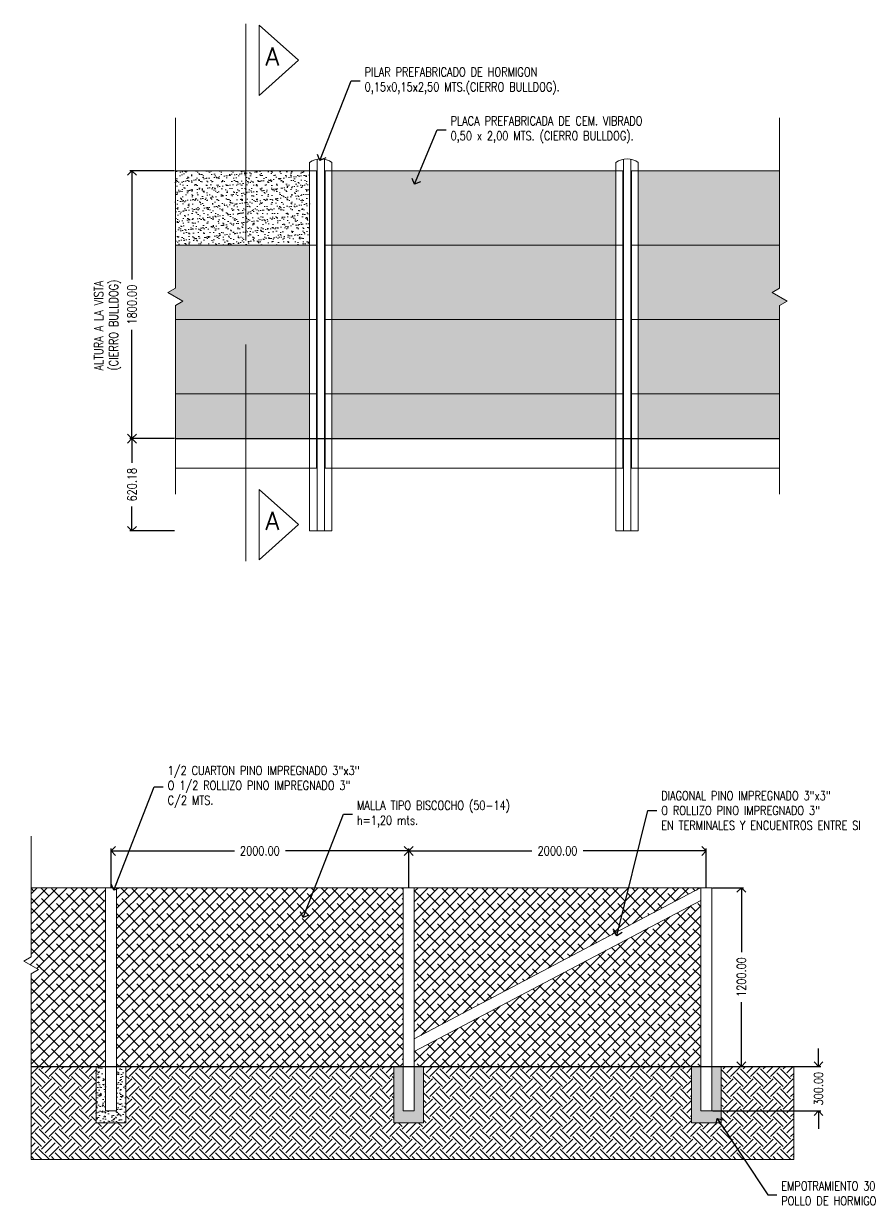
# Model space of a CAD drawing. Header units: metres. Extents: x -40 to 265, y 63 to 163.
# Drawn here: x 226.27 to 231.95, y 137.59 to 145.55 of the extents above; entities that cross this region are included whole.
import ezdxf

# ---------------------------------------------------------------- set-up
doc = ezdxf.new("R2010")
doc.units = ezdxf.units.M
doc.header["$LTSCALE"] = 5
doc.header["$MEASUREMENT"] = 0
doc.layers.get('0').update_dxf_attribs({"color": 30})
doc.layers.get('DEFPOINTS').update_dxf_attribs({"color": 210})
for name, color, linetype, lineweight in [('A-ANNO-DIMS', 3, 'Continuous', 18), ('A-ANNO-SYMB', 3, 'Continuous', 18), ('A-ANNO-TEXT', 3, 'Continuous', 18), ('A-DETL-MBND', 3, 'Continuous', 18), ('A-DETL-MCUT', 4, 'Continuous', 25), ('A-DETL-PATT', 8, 'Continuous', 18)]:
    doc.layers.add(name, color=color, linetype=linetype, lineweight=lineweight)
doc.styles.add('E-ROMANS', font='romans.shx', dxfattribs={"width": 0.8})
doc.dimstyles.new('E-0001_ARW_18', dxfattribs={"dimscale": 0.001, "dimtxt": 1.8, "dimasz": 1.8, "dimexe": 0.9, "dimexo": 0.6, "dimgap": 0.9, "dimtad": 0, "dimdec": 0, "dimlfac": 1000, "dimzin": 0, "dimdsep": 46, "dimtxsty": 'E-ROMANS', "dimblk": 'OPEN90', "dimcen": 0.9, "dimclrd": 256, "dimclre": 256, "dimclrt": 256, "dimadec": 0, "dimazin": 0, "dimtfac": 1, "dimtdec": 0, "dimtmove": 1, "dimatfit": 3, "dimldrblk": 'OPEN90', "dimfxl": 1, "dimtfill": 1, "dimtolj": 1, "dimtzin": 0, "dimarcsym": 0})
pattern_1 = [(37.5, (0, 0), (-0.0016000313, 0.048941324), [0, -0.038608, 0, -0.04318, 0, -0.041275]), (7.5, (0, 0), (0.044952328, 0.07168251), [0, -0.020828, 0, -0.034798, 0, -0.013335]), (327.5, (-0.03124, 0), (0.079099237, 0.0001437185), [0, -0.0127, 0, -0.04572, 0, -0.05969]), (317.5, (-0.03124, 0), (0.076355645, 0.022292932), [0, -0.00635, 0, -0.029972, 0, -0.03429])]
pattern_2 = [(45, (0, 0), (-0.0336759605, 0.0336759605), []), (135, (0, 0), (-0.101027881, 0.0336759605), [0.1190625, -0.0714375])]
pattern_3 = [(50, (0, 0), (0.072873868, -0.006375634), [0.00762, -0.08382]), (355, (0, 0), (-0.01409713, 0.076422657), [0.006096, -0.067056]), (100.451, (0.00607, -0.00053), (0.058777, 0.070046675), [0.006476, -0.071236]), (46.1842, (0, 0.02032), (0.108431616, -0.01681693), [0.01143, -0.12573]), (96.6356, (0.00904, 0.01892), (0.094961694, 0.098970222), [0.009714, -0.106854]), (351.184, (0, 0.02032), (0.09496184, 0.098970047), [0.009144, -0.100584]), (21, (0.01016, 0.01524), (0.060645952, -0.040906207), [0.00762, -0.08382]), (326, (0.01016, 0.01524), (0.024720811, 0.073675186), [0.006096, -0.067056]), (71.4514, (0.015214, 0.01183), (0.085366596, 0.032769143), [0.006476, -0.071236]), (37.5, (0, 0), (0.0012354413, 0.0338220155), [0, -0.0662432, 0, -0.068072, 0, -0.06731]), (7.5, (0, 0), (0.026727865, 0.04007223), [0, -0.0388112, 0, -0.0647192, 0, -0.025654]), (327.5, (-0.022657, 0), (0.054236238, -0.0022914976), [0, -0.0254, 0, -0.079248, 0, -0.105156]), (317.5, (-0.032817, 0), (0.0592516726, 0.010170596), [0, -0.03302, 0, -0.0526288, 0, -0.074676])]

# ---------------------------------------------------------------- blocks, each defined once
blk = doc.blocks.new('_Open90')
at = {"color": 0, "linetype": 'ByBlock', "lineweight": -2}
for p, q in [((0, 0), (-1, 0)), ((-0.5, 0.5), (0, 0)), ((0, 0), (-0.5, -0.5))]:
    blk.add_line(p, q, dxfattribs=at)
blk = doc.blocks.new('*D2')
at = {"layer": 'A-ANNO-DIMS', "color": 1, "lineweight": -2, "transparency": 16777216}
for p, q in [((227.2813, 144.5636), (226.9799, 144.5636)), ((226.9949, 144.5036), (226.9949, 143.8319)), ((226.9949, 142.8236), (226.9949, 143.4953)), ((227.2813, 142.7636), (226.9799, 142.7636))]:
    blk.add_line(p, q, dxfattribs=at)
at = {"layer": 'DEFPOINTS', "color": 0, "transparency": 16777216}
for p in [(226.9949, 144.5636), (227.2863, 144.5636), (227.2863, 142.7636)]:
    blk.add_point(p, dxfattribs=at)
at = {"layer": 'A-ANNO-DIMS', "color": 1, "lineweight": -2, "transparency": 16777216, "xscale": 0.06, "yscale": 0.06, "zscale": 0.06}
for p, rotation in [((226.9949, 144.5636), 90), ((226.9949, 142.7636), 270)]:
    blk.add_blockref('_Open90', p, dxfattribs=dict(at, rotation=rotation))
at = {"layer": 'A-ANNO-DIMS', "color": 2, "transparency": 16777216, "insert": (226.9949, 143.6636), "char_height": 0.06, "attachment_point": 5, "rotation": 90, "style": 'E-ROMANS', "bg_fill": 3, "box_fill_scale": 1.25, "bg_fill_color": 256, "bg_fill_true_color": 13158600, "bg_fill_transparency": 0}
blk.add_mtext('\\A1;1800.00', dxfattribs=at)
blk = doc.blocks.new('*D4')
at = {"layer": 'A-ANNO-DIMS', "color": 1, "lineweight": -2, "transparency": 16777216}
for p, q in [((227.2813, 142.7636), (226.9799, 142.7636)), ((226.9949, 142.7036), (226.9949, 142.6012)), ((226.9949, 142.2034), (226.9949, 142.3058)), ((227.2813, 142.1434), (226.9799, 142.1434))]:
    blk.add_line(p, q, dxfattribs=at)
at = {"layer": 'DEFPOINTS', "color": 0, "transparency": 16777216}
for p in [(227.2863, 142.7636), (226.9949, 142.1434), (227.2863, 142.1434)]:
    blk.add_point(p, dxfattribs=at)
at = {"layer": 'A-ANNO-DIMS', "color": 1, "lineweight": -2, "transparency": 16777216, "xscale": 0.06, "yscale": 0.06, "zscale": 0.06}
for p, rotation in [((226.9949, 142.7636), 90), ((226.9949, 142.1434), 270)]:
    blk.add_blockref('_Open90', p, dxfattribs=dict(at, rotation=rotation))
at = {"layer": 'A-ANNO-DIMS', "color": 2, "transparency": 16777216, "insert": (226.9949, 142.4535), "char_height": 0.06, "attachment_point": 5, "rotation": 90, "style": 'E-ROMANS', "bg_fill": 3, "box_fill_scale": 1.25, "bg_fill_color": 256, "bg_fill_true_color": 13158600, "bg_fill_transparency": 0}
blk.add_mtext('\\A1;620.18', dxfattribs=at)
blk = doc.blocks.new('*D7')
at = {"layer": 'A-ANNO-DIMS', "color": 1, "lineweight": -2, "transparency": 16777216}
for p, q in [((230.8969, 139.7437), (231.1052, 139.7437)), ((231.0902, 139.6837), (231.0902, 139.312)), ((231.0902, 138.6037), (231.0902, 138.9754)), ((230.8969, 138.5437), (231.1052, 138.5437))]:
    blk.add_line(p, q, dxfattribs=at)
at = {"layer": 'DEFPOINTS', "color": 0, "transparency": 16777216}
for p in [(230.8919, 139.7437), (231.0902, 139.7437), (230.8919, 138.5437)]:
    blk.add_point(p, dxfattribs=at)
at = {"layer": 'A-ANNO-DIMS', "color": 1, "lineweight": -2, "transparency": 16777216, "xscale": 0.06, "yscale": 0.06, "zscale": 0.06}
for p, rotation in [((231.0902, 139.7437), 90), ((231.0902, 138.5437), 270)]:
    blk.add_blockref('_Open90', p, dxfattribs=dict(at, rotation=rotation))
at = {"layer": 'A-ANNO-DIMS', "color": 2, "transparency": 16777216, "insert": (231.0902, 139.1437), "char_height": 0.06, "attachment_point": 5, "rotation": 90, "style": 'E-ROMANS', "bg_fill": 3, "box_fill_scale": 1.25, "bg_fill_color": 256, "bg_fill_true_color": 13158600, "bg_fill_transparency": 0}
blk.add_mtext('\\A1;1200.00', dxfattribs=at)
blk = doc.blocks.new('*D8')
at = {"layer": 'A-ANNO-DIMS', "color": 1, "lineweight": -2, "transparency": 16777216}
for p, q in [((231.6082, 138.6037), (231.6082, 138.6637)), ((230.8969, 138.5437), (231.6232, 138.5437)), ((231.6082, 138.5437), (231.6082, 138.5426)), ((230.8969, 138.2437), (231.6232, 138.2437)), ((231.6082, 138.2437), (231.6082, 138.2448)), ((231.6082, 138.1837), (231.6082, 138.1237))]:
    blk.add_line(p, q, dxfattribs=at)
at = {"layer": 'DEFPOINTS', "color": 0, "transparency": 16777216}
for p in [(230.8919, 138.5437), (230.8919, 138.2437)]:
    blk.add_point(p, dxfattribs=at)
at = {"layer": 'A-ANNO-DIMS', "color": 1, "lineweight": -2, "transparency": 16777216, "xscale": 0.06, "yscale": 0.06, "zscale": 0.06}
for p, rotation in [((231.6082, 138.5437), 270), ((231.6082, 138.2437), 90)]:
    blk.add_blockref('_Open90', p, dxfattribs=dict(at, rotation=rotation))
at = {"layer": 'A-ANNO-DIMS', "color": 2, "transparency": 16777216, "insert": (231.6082, 138.3937), "char_height": 0.06, "attachment_point": 5, "rotation": 90, "style": 'E-ROMANS', "bg_fill": 3, "box_fill_scale": 1.25, "bg_fill_color": 256, "bg_fill_true_color": 13158600, "bg_fill_transparency": 0}
blk.add_mtext('\\A1;300.00', dxfattribs=at)
at = {"layer": 'DEFPOINTS', "color": 0, "transparency": 16777216}
blk.add_point((231.6082, 138.2437), dxfattribs=at)
blk = doc.blocks.new('*D9')
at = {"layer": 'A-ANNO-DIMS', "color": 1, "lineweight": -2, "transparency": 16777216}
for p, q in [((226.8544, 139.7487), (226.8544, 140.007)), ((226.9144, 139.992), (227.6827, 139.992)), ((228.7944, 139.992), (228.0261, 139.992)), ((228.8544, 139.7487), (228.8544, 140.007))]:
    blk.add_line(p, q, dxfattribs=at)
at = {"layer": 'DEFPOINTS', "color": 0, "transparency": 16777216}
for p in [(228.8544, 139.992), (226.8544, 139.7437), (228.8544, 139.7437)]:
    blk.add_point(p, dxfattribs=at)
at = {"layer": 'A-ANNO-DIMS', "color": 1, "lineweight": -2, "transparency": 16777216, "xscale": 0.06, "yscale": 0.06, "zscale": 0.06, "rotation": 180}
blk.add_blockref('_Open90', (226.8544, 139.992), dxfattribs=at)
at = {"layer": 'A-ANNO-DIMS', "color": 1, "lineweight": -2, "transparency": 16777216, "xscale": 0.06, "yscale": 0.06, "zscale": 0.06}
blk.add_blockref('_Open90', (228.8544, 139.992), dxfattribs=at)
at = {"layer": 'A-ANNO-DIMS', "color": 2, "transparency": 16777216, "insert": (227.8544, 139.992), "char_height": 0.06, "attachment_point": 5, "style": 'E-ROMANS', "bg_fill": 3, "box_fill_scale": 1.25, "bg_fill_color": 256, "bg_fill_true_color": 13158600, "bg_fill_transparency": 0}
blk.add_mtext('\\A1;2000.00', dxfattribs=at)
blk = doc.blocks.new('*D10')
at = {"layer": 'A-ANNO-DIMS', "color": 1, "lineweight": -2, "transparency": 16777216}
for p, q in [((228.9144, 139.992), (229.6827, 139.992)), ((230.7944, 139.992), (230.0261, 139.992)), ((230.8544, 139.7487), (230.8544, 140.007))]:
    blk.add_line(p, q, dxfattribs=at)
at = {"layer": 'DEFPOINTS', "color": 0, "transparency": 16777216}
for p in [(230.8544, 139.992), (228.8544, 139.7437), (230.8544, 139.7437)]:
    blk.add_point(p, dxfattribs=at)
at = {"layer": 'A-ANNO-DIMS', "color": 1, "lineweight": -2, "transparency": 16777216, "xscale": 0.06, "yscale": 0.06, "zscale": 0.06, "rotation": 180}
blk.add_blockref('_Open90', (228.8544, 139.992), dxfattribs=at)
at = {"layer": 'A-ANNO-DIMS', "color": 1, "lineweight": -2, "transparency": 16777216, "xscale": 0.06, "yscale": 0.06, "zscale": 0.06}
blk.add_blockref('_Open90', (230.8544, 139.992), dxfattribs=at)
at = {"layer": 'A-ANNO-DIMS', "color": 2, "transparency": 16777216, "insert": (229.8544, 139.992), "char_height": 0.06, "attachment_point": 5, "style": 'E-ROMANS', "bg_fill": 3, "box_fill_scale": 1.25, "bg_fill_color": 256, "bg_fill_true_color": 13158600, "bg_fill_transparency": 0}
blk.add_mtext('\\A1;2000.00', dxfattribs=at)

msp = doc.modelspace()

# ---------------------------------------------------------------- hatches: boundary and pattern name
at = {"layer": 'A-DETL-PATT'}
h = msp.add_hatch(dxfattribs=at)
h.set_pattern_fill('ANSI38', color=256, scale=0.015, style=0)
h.set_pattern_definition(pattern_2)
h.paths.add_polyline_path([(226.816867, 139.743707), (226.317084, 139.743707), (226.317084, 139.280191), (226.267084, 139.251324), (226.367084, 139.193589), (226.317084, 139.164721), (226.317084, 138.543707), (226.816867, 138.543707)])
h.paths.add_polyline_path([(230.816863, 139.743707), (228.891867, 139.743707), (228.891867, 138.728497)])
h.paths.add_polyline_path([(230.816867, 138.543707), (230.816867, 139.658918), (228.891867, 138.643707), (228.891867, 138.543707)])
h = msp.add_hatch(dxfattribs=at)
h.set_pattern_fill('ANSI38', color=256, scale=0.015, style=0)
h.set_pattern_definition(pattern_2)
h.paths.add_polyline_path([(228.816867, 138.543707), (228.816867, 139.743707), (226.891867, 139.743707), (226.891867, 138.543707)])
h = msp.add_hatch(dxfattribs=at)
h.set_pattern_fill('EARTH', color=256, scale=0.015, angle=45, style=0)
h.set_pattern_definition([(45, (0, 0), (0, 0.134703842), [0.09525, -0.09525]), (45, (-0.02526, 0.02526), (0, 0.134703842), [0.09525, -0.09525]), (45, (-0.05051, 0.05051), (0, 0.134703842), [0.09525, -0.09525]), (135, (-0.05051, 0.06735), (-0.134703842, 0), [0.09525, -0.09525]), (135, (-0.02526, 0.09261), (-0.134703842, 0), [0.09525, -0.09525]), (135, (7e-18, 0.11787), (-0.134703842, 0), [0.09525, -0.09525])])
h.paths.add_polyline_path([(226.954367, 138.543707), (226.954367, 138.163707), (226.754367, 138.163707), (226.754367, 138.543707), (226.317084, 138.543707), (226.317084, 137.918278), (231.441878, 137.918278), (231.441878, 138.543707), (230.954367, 138.543707), (230.954367, 138.163707), (230.754367, 138.163707), (230.754367, 138.543707), (228.954367, 138.543707), (228.954367, 138.163707), (228.754367, 138.163707), (228.754367, 138.543707)])
h = msp.add_hatch(dxfattribs=at)
h.set_pattern_fill('AR-CONC', color=256, scale=0.0004, style=0)
h.set_pattern_definition(pattern_3)
h.paths.add_polyline_path([(226.816867, 138.543707), (226.754367, 138.543707), (226.754367, 138.163707), (226.954367, 138.163707), (226.954367, 138.543707), (226.891867, 138.543707), (226.891867, 138.243707), (226.816867, 138.243707)])

# ---------------------------------------------------------------- linework, layer by layer
at = {"layer": 'A-ANNO-DIMS'}
for p, q in [((226.754367, 138.163707), (226.754367, 138.543707)), ((226.954367, 138.163707), (226.954367, 138.543707)), ((228.754367, 138.163707), (228.754367, 138.543707)), ((228.954367, 138.163707), (228.954367, 138.543707)), ((230.754367, 138.163707), (230.754367, 138.543707)), ((230.954367, 138.163707), (230.954367, 138.543707)), ((231.441878, 138.543707), (231.441878, 137.918278)), ((226.754367, 138.163707), (226.954367, 138.163707)), ((228.754367, 138.163707), (228.954367, 138.163707)), ((230.754367, 138.163707), (230.954367, 138.163707)), ((231.441878, 137.918278), (226.317084, 137.918278))]:
    msp.add_line(p, q, dxfattribs=at)
at = {"layer": 'A-ANNO-SYMB', "flags": 128}
for points in [[(227.759781, 144.095804), (227.759781, 145.552043)], [(227.759781, 143.395144), (227.759781, 141.938905)]]:
    msp.add_lwpolyline(points, dxfattribs=at)
at = {"layer": 'A-ANNO-SYMB', "linetype": 'Continuous', "flags": 128}
for points in [[(227.850603, 145.541874), (228.113544, 145.305911), (227.850603, 145.069949)], [(227.850603, 145.541874), (227.850603, 145.069949)], [(227.850603, 141.949074), (227.850603, 142.421)], [(227.850603, 141.949074), (228.113544, 142.185037), (227.850603, 142.421)]]:
    msp.add_lwpolyline(points, dxfattribs=at)
at = {"layer": 'A-DETL-MBND'}
for p, q in [((227.286324, 143.774342), (227.286324, 144.918819)), ((231.347359, 143.774342), (231.347359, 144.918819)), ((228.188581, 144.618387), (228.188581, 142.763571)), ((228.238581, 144.640861), (228.238581, 142.143387)), ((228.288581, 144.640861), (228.288581, 142.143387)), ((228.338581, 144.618387), (228.338581, 142.763571)), ((230.247497, 144.618387), (230.247497, 142.763571)), ((230.297497, 144.640861), (230.297497, 142.143387)), ((230.347497, 144.640861), (230.347497, 142.143387)), ((230.397497, 144.618387), (230.397497, 142.763571)), ((228.188581, 144.563571), (228.234123, 144.563571)), ((228.234123, 144.563571), (228.234123, 144.063571)), ((228.293039, 144.563571), (228.293039, 144.063571)), ((228.338581, 144.563571), (228.293039, 144.563571)), ((230.247497, 144.563571), (230.293039, 144.563571)), ((230.293039, 144.563571), (230.293039, 144.063571)), ((230.351955, 144.563571), (230.351955, 144.063571)), ((230.397497, 144.563571), (230.351955, 144.563571)), ((228.188581, 144.063571), (228.234123, 144.063571)), ((228.188581, 144.063571), (228.234123, 144.063571)), ((228.234123, 144.063571), (228.234123, 143.563571)), ((228.293039, 144.063571), (228.293039, 143.563571)), ((228.338581, 144.063571), (228.293039, 144.063571)), ((228.338581, 144.063571), (228.293039, 144.063571)), ((230.247497, 144.063571), (230.293039, 144.063571)), ((230.247497, 144.063571), (230.293039, 144.063571)), ((230.293039, 144.063571), (230.293039, 143.563571)), ((230.351955, 144.063571), (230.351955, 143.563571)), ((230.397497, 144.063571), (230.351955, 144.063571)), ((230.397497, 144.063571), (230.351955, 144.063571)), ((227.236324, 143.745474), (227.286324, 143.774342)), ((227.336324, 143.687739), (227.236324, 143.745474)), ((231.297359, 143.745474), (231.347359, 143.774342)), ((231.397359, 143.687739), (231.297359, 143.745474)), ((227.286324, 143.658872), (227.336324, 143.687739)), ((227.286324, 142.390418), (227.286324, 143.658872)), ((231.347359, 143.658872), (231.397359, 143.687739)), ((231.347359, 142.390418), (231.347359, 143.658872)), ((228.188581, 143.563571), (228.234123, 143.563571)), ((228.188581, 143.563571), (228.234123, 143.563571)), ((228.234123, 143.563571), (228.234123, 143.063571)), ((228.293039, 143.563571), (228.293039, 143.063571)), ((228.338581, 143.563571), (228.293039, 143.563571)), ((228.338581, 143.563571), (228.293039, 143.563571)), ((230.247497, 143.563571), (230.293039, 143.563571)), ((230.247497, 143.563571), (230.293039, 143.563571)), ((230.293039, 143.563571), (230.293039, 143.063571)), ((230.351955, 143.563571), (230.351955, 143.063571)), ((230.397497, 143.563571), (230.351955, 143.563571)), ((230.397497, 143.563571), (230.351955, 143.563571)), ((228.188581, 143.063571), (228.234123, 143.063571)), ((228.188581, 143.063571), (228.234123, 143.063571)), ((228.234123, 143.063571), (228.234123, 142.563571)), ((228.293039, 143.063571), (228.293039, 142.563571)), ((228.338581, 143.063571), (228.293039, 143.063571)), ((228.338581, 143.063571), (228.293039, 143.063571)), ((230.247497, 143.063571), (230.293039, 143.063571)), ((230.247497, 143.063571), (230.293039, 143.063571)), ((230.293039, 143.063571), (230.293039, 142.563571)), ((230.351955, 143.063571), (230.351955, 142.563571)), ((230.397497, 143.063571), (230.351955, 143.063571)), ((230.397497, 143.063571), (230.351955, 143.063571)), ((228.188581, 142.763571), (228.188581, 142.143387)), ((228.338581, 142.763571), (228.338581, 142.143387)), ((230.247497, 142.763571), (230.247497, 142.143387)), ((230.397497, 142.763571), (230.397497, 142.143387)), ((228.234123, 142.563571), (227.286324, 142.563571)), ((230.293039, 142.563571), (228.293039, 142.563571)), ((230.351955, 142.563571), (231.347359, 142.563571)), ((228.188581, 142.143387), (228.338581, 142.143387)), ((230.397497, 142.143387), (230.247497, 142.143387)), ((226.317084, 139.280191), (226.317084, 140.091768)), ((226.816867, 139.743707), (226.317084, 139.743707)), ((226.816867, 139.743707), (226.891867, 139.743707)), ((226.816867, 139.743707), (226.816867, 138.543707)), ((226.891867, 139.743707), (226.891867, 138.543707)), ((226.891867, 139.743707), (228.816867, 139.743707)), ((228.816867, 139.743707), (228.816867, 138.543707)), ((228.816867, 139.743707), (228.891867, 139.743707)), ((228.891867, 139.743707), (228.891867, 138.543707)), ((228.891867, 139.743707), (230.816867, 139.743707)), ((230.816385, 139.743454), (228.891867, 138.728497)), ((230.816867, 139.743707), (230.816867, 138.543707)), ((230.816867, 139.743707), (230.891867, 139.743707)), ((230.891867, 139.743707), (230.891867, 138.543707)), ((230.816867, 139.658918), (228.891867, 138.643707)), ((226.267084, 139.251324), (226.317084, 139.280191)), ((226.367084, 139.193589), (226.267084, 139.251324)), ((226.317084, 139.164721), (226.367084, 139.193589)), ((226.317084, 137.918278), (226.317084, 139.164721)), ((226.816867, 138.543707), (226.816867, 138.243707)), ((226.891867, 138.543707), (226.891867, 138.243707)), ((228.816867, 138.543707), (228.816867, 138.243707)), ((228.891867, 138.543707), (228.891867, 138.243707)), ((230.816867, 138.543707), (230.816867, 138.243707)), ((230.891867, 138.543707), (230.891867, 138.243707)), ((226.816867, 138.243707), (226.891867, 138.243707)), ((228.816867, 138.243707), (228.891867, 138.243707)), ((230.816867, 138.243707), (230.891867, 138.243707))]:
    msp.add_line(p, q, dxfattribs=at)
for points in [[(228.186946, 144.563571), (227.286324, 144.563571)], [(228.338581, 144.563571), (230.247497, 144.563571)], [(231.347359, 144.563571), (230.397497, 144.563571)], [(228.186946, 144.063571), (227.286324, 144.063571)], [(227.286324, 144.063571), (228.186946, 144.063571)], [(228.338581, 144.063571), (230.247497, 144.063571)], [(230.247497, 144.063571), (228.338581, 144.063571)], [(231.347359, 144.063571), (230.397497, 144.063571)], [(230.397497, 144.063571), (231.347359, 144.063571)], [(228.186946, 143.563571), (227.286324, 143.563571)], [(227.286324, 143.563571), (228.186946, 143.563571)], [(228.338581, 143.563571), (230.247497, 143.563571)], [(230.247497, 143.563571), (228.338581, 143.563571)], [(231.347359, 143.563571), (230.397497, 143.563571)], [(230.397497, 143.563571), (231.347359, 143.563571)], [(228.186946, 143.063571), (227.286324, 143.063571)], [(227.286324, 143.063571), (228.186946, 143.063571)], [(228.338581, 143.063571), (230.247497, 143.063571)], [(230.247497, 143.063571), (228.338581, 143.063571)], [(231.347359, 143.063571), (230.397497, 143.063571)], [(230.397497, 143.063571), (231.347359, 143.063571)]]:
    msp.add_lwpolyline(points, dxfattribs=at)
for centre in [(228.263581, 144.518387), (230.322497, 144.518387)]:
    msp.add_arc(centre, 0.125, 53.1301024, 126.8698976, dxfattribs=at)
at = {"layer": 'A-DETL-MCUT'}
for p, q in [((227.286324, 142.763571), (231.347359, 142.763571)), ((226.317084, 138.543707), (231.441878, 138.543707))]:
    msp.add_line(p, q, dxfattribs=at)

# ---------------------------------------------------------------- texts
at = {"layer": 'A-ANNO-TEXT', "ltscale": 0.5, "style": 'E-ROMANS'}
for p in [(227.892125, 145.271433), (227.892125, 142.150558)]:
    msp.add_text('A', height=0.12, rotation=0.1864594, dxfattribs=at).set_placement(p)
at = {"layer": 'A-ANNO-TEXT', "char_height": 0.06, "attachment_point": 4, "style": 'E-ROMANS'}
for s, insert in [('PILAR PREFABRICADO DE HORMIGON\\P0,15x0,15x2,50 MTS.(CIERRO BULLDOG).', (228.558441, 145.167179)), ('PLACA PREFABRICADA DE CEM. VIBRADO\\P0,50 x 2,00 MTS. (CIERRO BULLDOG).', (229.13574, 144.83861)), ('1/2 CUARTON PINO IMPREGNADO 3"x3"\\PO 1/2 ROLLIZO PINO IMPREGNADO 3"\\PC/2 MTS.', (227.234867, 140.422179)), ('DIAGONAL PINO IMPREGNADO 3"x3"\\PO ROLLIZO PINO IMPREGNADO 3"\\PEN TERMINALES Y ENCUENTROS ENTRE SI', (230.551137, 140.263285)), ('MALLA TIPO BISCOCHO (50-14)\\Ph=1,20 mts.', (228.506718, 140.238765)), ('EMPOTRAMIENTO 30 cms. EN\\PPOLLO DE HORMIGON DE 170 kg/m3', (231.357847, 137.679479))]:
    msp.add_mtext(s, dxfattribs=dict(at, insert=insert))

# ---------------------------------------------------------------- leaders
at = {"layer": 'A-ANNO-SYMB', "annotation_type": 0, "has_hookline": 1, "hookline_direction": 0, "text_width": 1.462857}
for points in [[(228.258198, 144.63299), (228.468441, 145.167179), (228.528441, 145.167179)], [(228.893958, 144.472356), (229.04574, 144.83861), (229.10574, 144.83861)]]:
    msp.add_leader(points, dimstyle='E-0001_ARW_18', override={"dimscale": 1, "dimtxt": 0.06, "dimasz": 0.06, "dimexe": 0.015, "dimexo": 0.005, "dimgap": 0.03, "dimtad": 0, "dimdec": 2, "dimzin": 1, "dimtxsty": 'E-ROMANS', "dimcen": 6, "dimclrd": 1, "dimclre": 1, "dimclrt": 2, "dimtdec": 2}, dxfattribs=at)

# ---------------------------------------------------------------- next in the draw order: dimensions: what is measured, and where the dimension line sits
at = {"layer": 'A-ANNO-DIMS'}
for base, p1, p2, picture, middle in [((226.994905, 144.563571), (227.286324, 142.763571), (227.286324, 144.563571), '*D2', (226.994905, 143.663571)), ((231.090187, 139.743707), (230.891867, 138.543707), (230.891867, 139.743707), '*D7', (231.090187, 139.143707))]:
    dim = msp.add_linear_dim(base=base, p1=p1, p2=p2, angle=90, dimstyle='E-0001_ARW_18', override={"dimscale": 1, "dimtxt": 0.06, "dimasz": 0.06, "dimexe": 0.015, "dimexo": 0.005, "dimgap": 0.03, "dimtad": 0, "dimdec": 2, "dimzin": 1, "dimtxsty": 'E-ROMANS', "dimcen": 6, "dimclrd": 1, "dimclre": 1, "dimclrt": 2, "dimtdec": 2, "dimtmove": 2}, dxfattribs=at)
    dim.commit()
    dim.dimension.update_dxf_attribs({"geometry": picture, "text_midpoint": middle})
dim = msp.add_linear_dim(base=(228.854367, 139.991991), p1=(226.854367, 139.743707), p2=(228.854367, 139.743707), dimstyle='E-0001_ARW_18', override={"dimscale": 1, "dimtxt": 0.06, "dimasz": 0.06, "dimexe": 0.015, "dimexo": 0.005, "dimgap": 0.03, "dimtad": 0, "dimdec": 2, "dimzin": 1, "dimtxsty": 'E-ROMANS', "dimcen": 6, "dimclrd": 1, "dimclre": 1, "dimclrt": 2, "dimtdec": 2, "dimtmove": 2}, dxfattribs=at)
dim.commit()
dim.dimension.update_dxf_attribs({"geometry": '*D9', "text_midpoint": (227.854367, 139.991991)})

# ---------------------------------------------------------------- next in the draw order: hatches: boundary and pattern name
at = {"layer": 'A-DETL-PATT'}
h = msp.add_hatch(dxfattribs=at)
h.set_pattern_fill('AR-SAND', color=256, scale=0.001, style=0)
h.set_pattern_definition(pattern_1)
h.paths.add_polyline_path([(228.338581, 144.563571), (228.338581, 144.063571), (230.247497, 144.063571), (230.247497, 144.563571)])
h.paths.add_polyline_path([(231.347359, 144.063571), (231.347359, 144.563571), (230.397497, 144.563571), (230.397497, 144.063571)])
h.paths.add_polyline_path([(227.286324, 144.063571), (227.286324, 143.774342), (227.236324, 143.745474), (227.336324, 143.687739), (227.286324, 143.658872), (227.286324, 143.563571), (228.188581, 143.563571), (228.188581, 144.063571)])
h.paths.add_polyline_path([(228.338581, 144.063571), (228.338581, 143.563571), (230.247497, 143.563571), (230.247497, 144.063571)])
h.paths.add_polyline_path([(230.397497, 144.063571), (230.397497, 143.563571), (231.347359, 143.563571), (231.347359, 143.658872), (231.397359, 143.687739), (231.297359, 143.745474), (231.347359, 143.774342), (231.347359, 144.063571)])
h.paths.add_polyline_path([(227.286324, 143.563571), (227.286324, 143.063571), (228.188581, 143.063571), (228.188581, 143.563571)])
h.paths.add_polyline_path([(228.338581, 143.563571), (228.338581, 143.063571), (230.247497, 143.063571), (230.247497, 143.563571)])
h.paths.add_polyline_path([(230.397497, 143.563571), (230.397497, 143.063571), (231.347359, 143.063571), (231.347359, 143.563571)])
h.paths.add_polyline_path([(227.286324, 143.063571), (227.286324, 142.763571), (228.188581, 142.763571), (228.188581, 143.063571)])
h.paths.add_polyline_path([(228.338581, 143.063571), (228.338581, 142.763571), (230.247497, 142.763571), (230.247497, 143.063571)])
h.paths.add_polyline_path([(231.347359, 142.763571), (231.347359, 143.063571), (230.397497, 143.063571), (230.397497, 142.763571)])
h = msp.add_hatch(dxfattribs=at)
h.set_pattern_fill('AR-SAND', color=256, scale=0.001, style=0)
h.set_pattern_definition(pattern_1)
h.paths.add_polyline_path([(227.286324, 144.563571), (227.286324, 144.063571), (228.188581, 144.063571), (228.188581, 144.563571)])

# ---------------------------------------------------------------- next in the draw order: texts
at = {"layer": 'A-ANNO-TEXT', "insert": (226.830982, 143.220609), "char_height": 0.06, "attachment_point": 4, "rotation": 90, "style": 'E-ROMANS'}
msp.add_mtext('ALTURA A LA VISTA\\P(CIERRO BULLDOG)', dxfattribs=at)

# ---------------------------------------------------------------- next in the draw order: dimensions: what is measured, and where the dimension line sits
at = {"layer": 'A-ANNO-DIMS'}
dim = msp.add_linear_dim(base=(230.854367, 139.991991), p1=(228.854367, 139.743707), p2=(230.854367, 139.743707), dimstyle='E-0001_ARW_18', override={"dimscale": 1, "dimtxt": 0.06, "dimasz": 0.06, "dimexe": 0.015, "dimexo": 0.005, "dimgap": 0.03, "dimtad": 0, "dimdec": 2, "dimzin": 1, "dimtxsty": 'E-ROMANS', "dimcen": 6, "dimse1": 1, "dimclrd": 1, "dimclre": 1, "dimclrt": 2, "dimtdec": 2, "dimtmove": 2}, dxfattribs=at)
dim.commit()
dim.dimension.update_dxf_attribs({"geometry": '*D10', "text_midpoint": (229.854367, 139.991991)})
dim = msp.add_linear_dim(base=(231.608188, 138.243707), p1=(230.891867, 138.543707), p2=(230.891867, 138.243707), angle=90, dimstyle='E-0001_ARW_18', override={"dimscale": 1, "dimtxt": 0.06, "dimasz": 0.06, "dimexe": 0.015, "dimexo": 0.005, "dimgap": 0.03, "dimtad": 0, "dimdec": 2, "dimzin": 1, "dimtxsty": 'E-ROMANS', "dimcen": 6, "dimclrd": 1, "dimclre": 1, "dimclrt": 2, "dimtdec": 2, "dimtmove": 2}, dxfattribs=at)
dim.commit()
dim.dimension.update_dxf_attribs({"geometry": '*D8', "text_midpoint": (231.608188, 138.393707)})

# ---------------------------------------------------------------- next in the draw order: leaders
at = {"layer": 'A-ANNO-SYMB', "annotation_type": 0, "has_hookline": 1, "hookline_direction": 0, "text_width": 1.451429}
msp.add_leader([(226.873248, 139.727246), (227.144867, 140.422179), (227.204867, 140.422179)], dimstyle='E-0001_ARW_18', override={"dimscale": 1, "dimtxt": 0.06, "dimasz": 0.06, "dimexe": 0.015, "dimexo": 0.005, "dimgap": 0.03, "dimtad": 0, "dimdec": 2, "dimzin": 1, "dimtxsty": 'E-ROMANS', "dimcen": 6, "dimclrd": 1, "dimclre": 1, "dimclrt": 2, "dimtdec": 2}, dxfattribs=at)

# ---------------------------------------------------------------- next in the draw order: hatches: boundary and pattern name
at = {"layer": 'A-DETL-PATT'}
h = msp.add_hatch(dxfattribs=at)
h.set_pattern_fill('AR-CONC', color=256, scale=0.0004, style=0)
h.set_pattern_definition(pattern_3)
h.paths.add_polyline_path([(228.754367, 138.163707), (228.954367, 138.163707), (228.954367, 138.543707), (228.891867, 138.543707), (228.891867, 138.243707), (228.816867, 138.243707), (228.816867, 138.543707), (228.754367, 138.543707)])
h.paths.add_polyline_path([(230.754367, 138.163707), (230.954367, 138.163707), (230.954367, 138.543707), (230.891867, 138.543707), (230.891867, 138.243707), (230.816867, 138.243707), (230.816867, 138.543707), (230.754367, 138.543707)])

# ---------------------------------------------------------------- next in the draw order: dimensions: what is measured, and where the dimension line sits
at = {"layer": 'A-ANNO-DIMS'}
dim = msp.add_linear_dim(base=(226.994905, 142.143387), p1=(227.286324, 142.763571), p2=(227.286324, 142.143387), angle=90, dimstyle='E-0001_ARW_18', override={"dimscale": 1, "dimtxt": 0.06, "dimasz": 0.06, "dimexe": 0.015, "dimexo": 0.005, "dimgap": 0.03, "dimtad": 0, "dimdec": 2, "dimzin": 1, "dimtxsty": 'E-ROMANS', "dimcen": 6, "dimclrd": 1, "dimclre": 1, "dimclrt": 2, "dimtdec": 2, "dimtmove": 2}, dxfattribs=at)
dim.commit()
dim.dimension.update_dxf_attribs({"geometry": '*D4', "text_midpoint": (226.994905, 142.453479)})

# ---------------------------------------------------------------- next in the draw order: leaders
at = {"layer": 'A-ANNO-SYMB', "annotation_type": 0, "has_hookline": 1, "hookline_direction": 0}
for points, text_width in [([(228.145099, 139.543832), (228.416718, 140.238765), (228.476718, 140.238765)], 1.158857), ([(230.252883, 139.421158), (230.461137, 140.263285), (230.521137, 140.263285)], 1.529143), ([(230.926372, 138.192522), (231.267847, 137.679479), (231.327847, 137.679479)], 1.387429)]:
    msp.add_leader(points, dimstyle='E-0001_ARW_18', override={"dimscale": 1, "dimtxt": 0.06, "dimasz": 0.06, "dimexe": 0.015, "dimexo": 0.005, "dimgap": 0.03, "dimtad": 0, "dimdec": 2, "dimzin": 1, "dimtxsty": 'E-ROMANS', "dimcen": 6, "dimclrd": 1, "dimclre": 1, "dimclrt": 2, "dimtdec": 2}, dxfattribs=dict(at, text_width=text_width))

doc.saveas('drawing.dxf')
